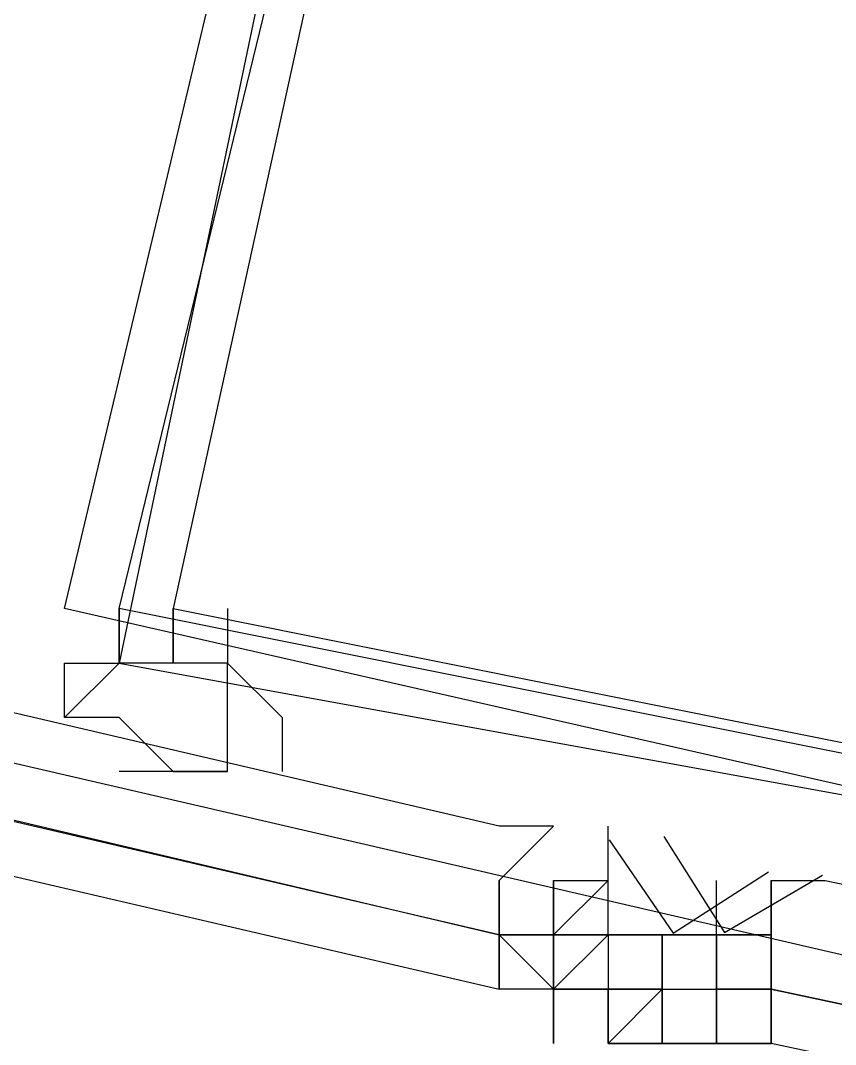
# Model space of a CAD drawing. Header units: feet. Extents: x -84 to 198, y -22 to 181.
# Drawn here: x 36.0825 to 36.2825, y 19.5509 to 19.8021 of the extents above; entities that cross this region are included whole.
import ezdxf

# ---------------------------------------------------------------- set-up
doc = ezdxf.new("R2010")
doc.units = ezdxf.units.FT
doc.layers.add('A-LINEA', color=7, linetype='CONTINUOUS')

msp = doc.modelspace()

# ---------------------------------------------------------------- linework, layer by layer
at = {"layer": 'A-LINEA'}
for p, q in [((36.1067, 19.6578), (36.1067, 19.6444)), ((36.1067, 19.6578), (36.1067, 19.6444)), ((36.1067, 19.6444), (36.1067, 19.6444)), ((36.1067, 19.6444), (36.1067, 19.6444)), ((36.12, 19.6444), (36.12, 19.6444)), ((36.12, 19.6444), (36.12, 19.6444)), ((36.12, 19.6178), (36.1067, 19.6311)), ((36.12, 19.6178), (36.1067, 19.6311)), ((36.1067, 19.6178), (36.1067, 19.6178)), ((36.1067, 19.6178), (36.1067, 19.6178)), ((36.2133, 19.6044), (36.2133, 19.6044)), ((36.2133, 19.6044), (36.2133, 19.6044)), ((36.2133, 19.6044), (36.2133, 19.6044)), ((36.2133, 19.6044), (36.2133, 19.6044)), ((36.2133, 19.6044), (36.2133, 19.6044)), ((36.2133, 19.6044), (36.2133, 19.6044)), ((36.2133, 19.6044), (36.2133, 19.6044)), ((36.2133, 19.6044), (36.2133, 19.6044)), ((36.2, 19.5911), (36.2, 19.5911)), ((36.2, 19.5911), (36.2, 19.5911)), ((36.2133, 19.5911), (36.2133, 19.5778)), ((36.2133, 19.5911), (36.2133, 19.5911)), ((36.2133, 19.5911), (36.2133, 19.5911)), ((36.2133, 19.5911), (36.2133, 19.5778)), ((36.2133, 19.5911), (36.2133, 19.5911)), ((36.2133, 19.5911), (36.2133, 19.5911)), ((36.2133, 19.5778), (36.2133, 19.5911)), ((36.2133, 19.5911), (36.2133, 19.5911)), ((36.2133, 19.5911), (36.2133, 19.5911)), ((36.2133, 19.5911), (36.2133, 19.5911)), ((36.2133, 19.5911), (36.2133, 19.5911)), ((36.2133, 19.5911), (36.2133, 19.5911)), ((36.2133, 19.5911), (36.2267, 19.5911)), ((36.2133, 19.5911), (36.2267, 19.5911)), ((36.2133, 19.5911), (36.2267, 19.5911)), ((36.2133, 19.5911), (36.2133, 19.5778)), ((36.2133, 19.5911), (36.2133, 19.5911)), ((36.2133, 19.5911), (36.2133, 19.5911)), ((36.2133, 19.5911), (36.2133, 19.5778)), ((36.2133, 19.5911), (36.2133, 19.5911)), ((36.2133, 19.5911), (36.2133, 19.5911)), ((36.2133, 19.5778), (36.2133, 19.5911)), ((36.2133, 19.5911), (36.2133, 19.5911)), ((36.2133, 19.5911), (36.2133, 19.5911)), ((36.2133, 19.5911), (36.2133, 19.5911)), ((36.2133, 19.5911), (36.2133, 19.5911)), ((36.2133, 19.5911), (36.2133, 19.5911)), ((36.2133, 19.5911), (36.2267, 19.5911)), ((36.2133, 19.5911), (36.2267, 19.5911)), ((36.2133, 19.5911), (36.2267, 19.5911)), ((36.2267, 19.5911), (36.2267, 19.5911)), ((36.2267, 19.5911), (36.2267, 19.5911)), ((36.2267, 19.5911), (36.2267, 19.5911)), ((36.2267, 19.5911), (36.2267, 19.5911)), ((36.2267, 19.5911), (36.2267, 19.5911)), ((36.2267, 19.5911), (36.2267, 19.5911)), ((36.2267, 19.5911), (36.2267, 19.5911)), ((36.2267, 19.5911), (36.2267, 19.5911)), ((36.2267, 19.5911), (36.2267, 19.5911)), ((36.2267, 19.5778), (36.2267, 19.5911)), ((36.2267, 19.5911), (36.2267, 19.5911)), ((36.2267, 19.5911), (36.2267, 19.5911)), ((36.2267, 19.5911), (36.2267, 19.5911)), ((36.2267, 19.5911), (36.2267, 19.5911)), ((36.2267, 19.5911), (36.2267, 19.5911)), ((36.2267, 19.5911), (36.2267, 19.5911)), ((36.2267, 19.5911), (36.2267, 19.5911)), ((36.2267, 19.5911), (36.2267, 19.5911)), ((36.2267, 19.5911), (36.2267, 19.5911)), ((36.2267, 19.5911), (36.2267, 19.5911)), ((36.2267, 19.5911), (36.2267, 19.5911)), ((36.2267, 19.5778), (36.2267, 19.5911)), ((36.2267, 19.5911), (36.2267, 19.5911)), ((36.2267, 19.5911), (36.2267, 19.5911)), ((36.2533, 19.5911), (36.2533, 19.5911)), ((36.2533, 19.5911), (36.2533, 19.5911)), ((36.2533, 19.5778), (36.2533, 19.5911)), ((36.2533, 19.5911), (36.2533, 19.5911)), ((36.2533, 19.5911), (36.2533, 19.5911)), ((36.2533, 19.5778), (36.2533, 19.5911)), ((36.2667, 19.5911), (36.2667, 19.5911)), ((36.2667, 19.5911), (36.2667, 19.5911)), ((36.2667, 19.5911), (36.2667, 19.5911)), ((36.2667, 19.5911), (36.2667, 19.5911)), ((36.2667, 19.5911), (36.2667, 19.5911)), ((36.2667, 19.5911), (36.2667, 19.5911)), ((36.2667, 19.5911), (36.2667, 19.5911)), ((36.2667, 19.5911), (36.2667, 19.5911)), ((36.2, 19.5778), (36.2, 19.5778)), ((36.2, 19.5778), (36.2, 19.5778)), ((36.2, 19.5778), (36.2, 19.5778)), ((36.2, 19.5778), (36.2, 19.5778)), ((36.2, 19.5778), (36.2, 19.5778)), ((36.2, 19.5778), (36.2, 19.5644)), ((36.2133, 19.5778), (36.2, 19.5778)), ((36.2, 19.5778), (36.2, 19.5778)), ((36.2, 19.5778), (36.2, 19.5778)), ((36.2, 19.5778), (36.2, 19.5778)), ((36.2, 19.5778), (36.2, 19.5778)), ((36.2, 19.5778), (36.2, 19.5778)), ((36.2, 19.5778), (36.2, 19.5644)), ((36.2133, 19.5778), (36.2, 19.5778)), ((36.2133, 19.5778), (36.2133, 19.5778)), ((36.2133, 19.5778), (36.2133, 19.5778)), ((36.2133, 19.5778), (36.2133, 19.5778)), ((36.2133, 19.5778), (36.2133, 19.5778)), ((36.2133, 19.5778), (36.2133, 19.5644)), ((36.2133, 19.5778), (36.2133, 19.5778)), ((36.2133, 19.5778), (36.2133, 19.5778)), ((36.2133, 19.5778), (36.2133, 19.5778)), ((36.2133, 19.5778), (36.2267, 19.5778)), ((36.2267, 19.5778), (36.2133, 19.5778)), ((36.2267, 19.5778), (36.2133, 19.5644)), ((36.2133, 19.5778), (36.2133, 19.5778)), ((36.2133, 19.5778), (36.2133, 19.5778)), ((36.2267, 19.5778), (36.2133, 19.5778)), ((36.2133, 19.5778), (36.2133, 19.5778)), ((36.2133, 19.5778), (36.2133, 19.5778)), ((36.2133, 19.5778), (36.2133, 19.5778)), ((36.2133, 19.5778), (36.2133, 19.5778)), ((36.2133, 19.5644), (36.2133, 19.5778)), ((36.2133, 19.5778), (36.2267, 19.5778)), ((36.2133, 19.5778), (36.2133, 19.5778)), ((36.2133, 19.5778), (36.2133, 19.5778)), ((36.2133, 19.5644), (36.2133, 19.5778)), ((36.2133, 19.5778), (36.2133, 19.5778)), ((36.2133, 19.5778), (36.2133, 19.5644)), ((36.2133, 19.5778), (36.2133, 19.5778)), ((36.2133, 19.5778), (36.2133, 19.5778)), ((36.2133, 19.5778), (36.2133, 19.5778)), ((36.2133, 19.5778), (36.2133, 19.5778)), ((36.2133, 19.5778), (36.2133, 19.5778)), ((36.2133, 19.5778), (36.2133, 19.5778)), ((36.2133, 19.5778), (36.2133, 19.5778)), ((36.2133, 19.5778), (36.2133, 19.5778)), ((36.2133, 19.5778), (36.2133, 19.5778)), ((36.2133, 19.5778), (36.2267, 19.5778)), ((36.2133, 19.5778), (36.2133, 19.5778)), ((36.2133, 19.5778), (36.2133, 19.5778)), ((36.2133, 19.5778), (36.2133, 19.5778)), ((36.2133, 19.5778), (36.2133, 19.5778)), ((36.2133, 19.5778), (36.2133, 19.5778)), ((36.2133, 19.5778), (36.2133, 19.5778)), ((36.2133, 19.5778), (36.2133, 19.5778)), ((36.2133, 19.5778), (36.2133, 19.5778)), ((36.2133, 19.5778), (36.2133, 19.5778)), ((36.2133, 19.5644), (36.2133, 19.5778)), ((36.2133, 19.5644), (36.2133, 19.5778)), ((36.2133, 19.5778), (36.2133, 19.5778)), ((36.2133, 19.5778), (36.2133, 19.5778)), ((36.2133, 19.5778), (36.2133, 19.5778)), ((36.2267, 19.5778), (36.2133, 19.5644)), ((36.2133, 19.5778), (36.2133, 19.5778)), ((36.2133, 19.5778), (36.2133, 19.5778)), ((36.2133, 19.5778), (36.2133, 19.5778)), ((36.2133, 19.5778), (36.2133, 19.5778)), ((36.2133, 19.5778), (36.2133, 19.5778)), ((36.2133, 19.5778), (36.2133, 19.5778)), ((36.2133, 19.5778), (36.2133, 19.5644)), ((36.2133, 19.5778), (36.2133, 19.5778)), ((36.2133, 19.5778), (36.2133, 19.5778)), ((36.2133, 19.5778), (36.2133, 19.5778)), ((36.2133, 19.5778), (36.2267, 19.5778)), ((36.2267, 19.5778), (36.2133, 19.5778)), ((36.2267, 19.5778), (36.2133, 19.5644)), ((36.2133, 19.5778), (36.2133, 19.5778)), ((36.2133, 19.5778), (36.2133, 19.5778)), ((36.2267, 19.5778), (36.2133, 19.5778)), ((36.2133, 19.5778), (36.2133, 19.5778)), ((36.2133, 19.5778), (36.2133, 19.5778)), ((36.2133, 19.5778), (36.2133, 19.5778)), ((36.2133, 19.5778), (36.2133, 19.5778)), ((36.2133, 19.5644), (36.2133, 19.5778)), ((36.2133, 19.5778), (36.2267, 19.5778)), ((36.2133, 19.5778), (36.2133, 19.5778)), ((36.2133, 19.5778), (36.2133, 19.5778)), ((36.2133, 19.5644), (36.2133, 19.5778)), ((36.2133, 19.5778), (36.2133, 19.5778)), ((36.2133, 19.5778), (36.2133, 19.5644)), ((36.2133, 19.5778), (36.2133, 19.5778)), ((36.2133, 19.5778), (36.2133, 19.5778)), ((36.2133, 19.5778), (36.2133, 19.5778)), ((36.2133, 19.5778), (36.2133, 19.5778)), ((36.2133, 19.5778), (36.2133, 19.5778)), ((36.2133, 19.5778), (36.2133, 19.5778)), ((36.2133, 19.5778), (36.2133, 19.5778)), ((36.2133, 19.5778), (36.2133, 19.5778)), ((36.2133, 19.5778), (36.2133, 19.5778)), ((36.2133, 19.5778), (36.2267, 19.5778)), ((36.2133, 19.5778), (36.2133, 19.5778)), ((36.2133, 19.5778), (36.2133, 19.5778)), ((36.2133, 19.5778), (36.2133, 19.5778)), ((36.2133, 19.5778), (36.2133, 19.5778)), ((36.2133, 19.5778), (36.2133, 19.5778)), ((36.2133, 19.5778), (36.2133, 19.5778)), ((36.2133, 19.5778), (36.2133, 19.5778)), ((36.2133, 19.5778), (36.2133, 19.5778)), ((36.2133, 19.5778), (36.2133, 19.5778)), ((36.2133, 19.5644), (36.2133, 19.5778)), ((36.2133, 19.5644), (36.2133, 19.5778)), ((36.2133, 19.5778), (36.2133, 19.5778)), ((36.2133, 19.5778), (36.2133, 19.5778)), ((36.2133, 19.5778), (36.2133, 19.5778)), ((36.2267, 19.5778), (36.2133, 19.5644)), ((36.2133, 19.5778), (36.2133, 19.5778)), ((36.2133, 19.5778), (36.2133, 19.5778)), ((36.2267, 19.5778), (36.2267, 19.5778)), ((36.2267, 19.5778), (36.2267, 19.5778)), ((36.2267, 19.5778), (36.2267, 19.5778)), ((36.24, 19.5778), (36.2267, 19.5778)), ((36.2267, 19.5778), (36.2267, 19.5778)), ((36.2267, 19.5778), (36.2267, 19.5778)), ((36.2267, 19.5778), (36.2267, 19.5778)), ((36.2267, 19.5778), (36.2267, 19.5778)), ((36.2267, 19.5778), (36.2267, 19.5778)), ((36.2267, 19.5778), (36.2267, 19.5778)), ((36.2267, 19.5778), (36.2267, 19.5778)), ((36.2267, 19.5778), (36.2267, 19.5778)), ((36.2267, 19.5778), (36.2267, 19.5778)), ((36.2267, 19.5778), (36.2267, 19.5778)), ((36.2267, 19.5778), (36.24, 19.5778)), ((36.2267, 19.5778), (36.2267, 19.5778)), ((36.2267, 19.5778), (36.2267, 19.5778)), ((36.2267, 19.5778), (36.2267, 19.5778)), ((36.2267, 19.5778), (36.2267, 19.5778)), ((36.2267, 19.5778), (36.2267, 19.5778)), ((36.2267, 19.5778), (36.2267, 19.5778)), ((36.2267, 19.5778), (36.2267, 19.5778)), ((36.2267, 19.5778), (36.2267, 19.5778)), ((36.2267, 19.5778), (36.24, 19.5778)), ((36.2267, 19.5778), (36.24, 19.5778)), ((36.2267, 19.5778), (36.2267, 19.5778)), ((36.2267, 19.5778), (36.24, 19.5778)), ((36.2267, 19.5778), (36.2267, 19.5778)), ((36.2267, 19.5778), (36.2267, 19.5778)), ((36.2267, 19.5778), (36.2267, 19.5778)), ((36.2267, 19.5778), (36.2267, 19.5778)), ((36.2267, 19.5778), (36.2267, 19.5778)), ((36.2267, 19.5778), (36.2267, 19.5778)), ((36.2267, 19.5778), (36.2267, 19.5778)), ((36.2267, 19.5778), (36.2267, 19.5778)), ((36.2267, 19.5778), (36.2267, 19.5778)), ((36.2267, 19.5778), (36.2267, 19.5778)), ((36.2267, 19.5778), (36.2267, 19.5778)), ((36.2267, 19.5778), (36.2267, 19.5778)), ((36.24, 19.5778), (36.2267, 19.5778)), ((36.2267, 19.5778), (36.2267, 19.5778)), ((36.2267, 19.5778), (36.2267, 19.5778)), ((36.2267, 19.5778), (36.2267, 19.5778)), ((36.2267, 19.5778), (36.2267, 19.5778)), ((36.2267, 19.5778), (36.2267, 19.5778)), ((36.2267, 19.5778), (36.2267, 19.5778)), ((36.2267, 19.5778), (36.2267, 19.5778)), ((36.2267, 19.5778), (36.2267, 19.5778)), ((36.2267, 19.5778), (36.2267, 19.5778)), ((36.2267, 19.5778), (36.2267, 19.5778)), ((36.2267, 19.5778), (36.24, 19.5778)), ((36.2267, 19.5778), (36.2267, 19.5778)), ((36.2267, 19.5778), (36.2267, 19.5778)), ((36.2267, 19.5778), (36.2267, 19.5778)), ((36.2267, 19.5778), (36.2267, 19.5778)), ((36.2267, 19.5778), (36.2267, 19.5778)), ((36.2267, 19.5778), (36.2267, 19.5778)), ((36.2267, 19.5778), (36.2267, 19.5778)), ((36.2267, 19.5778), (36.2267, 19.5778)), ((36.2267, 19.5778), (36.24, 19.5778)), ((36.2267, 19.5778), (36.24, 19.5778)), ((36.2267, 19.5778), (36.2267, 19.5778)), ((36.2267, 19.5778), (36.24, 19.5778)), ((36.2267, 19.5778), (36.2267, 19.5778)), ((36.2267, 19.5778), (36.2267, 19.5778)), ((36.2267, 19.5778), (36.2267, 19.5778)), ((36.2267, 19.5778), (36.2267, 19.5778)), ((36.2267, 19.5778), (36.2267, 19.5778)), ((36.2267, 19.5778), (36.2267, 19.5778)), ((36.2267, 19.5778), (36.2267, 19.5778)), ((36.2267, 19.5778), (36.2267, 19.5778)), ((36.2267, 19.5778), (36.2267, 19.5778)), ((36.24, 19.5778), (36.24, 19.5778)), ((36.24, 19.5778), (36.24, 19.5778)), ((36.24, 19.5778), (36.24, 19.5644)), ((36.24, 19.5778), (36.24, 19.5778)), ((36.24, 19.5778), (36.24, 19.5778)), ((36.24, 19.5778), (36.24, 19.5778)), ((36.2533, 19.5778), (36.24, 19.5778)), ((36.24, 19.5778), (36.24, 19.5778)), ((36.24, 19.5778), (36.24, 19.5778)), ((36.24, 19.5778), (36.24, 19.5778)), ((36.24, 19.5778), (36.24, 19.5778)), ((36.24, 19.5778), (36.24, 19.5644)), ((36.24, 19.5778), (36.24, 19.5778)), ((36.24, 19.5778), (36.24, 19.5778)), ((36.24, 19.5778), (36.2533, 19.5778)), ((36.24, 19.5778), (36.24, 19.5778)), ((36.24, 19.5778), (36.24, 19.5778)), ((36.24, 19.5778), (36.24, 19.5778)), ((36.24, 19.5778), (36.24, 19.5778)), ((36.24, 19.5778), (36.24, 19.5778)), ((36.24, 19.5778), (36.24, 19.5778)), ((36.24, 19.5778), (36.24, 19.5778)), ((36.24, 19.5778), (36.24, 19.5644)), ((36.24, 19.5778), (36.24, 19.5778)), ((36.24, 19.5778), (36.24, 19.5778)), ((36.24, 19.5778), (36.24, 19.5778)), ((36.24, 19.5778), (36.24, 19.5778)), ((36.24, 19.5778), (36.24, 19.5778)), ((36.24, 19.5778), (36.24, 19.5778)), ((36.24, 19.5778), (36.24, 19.5778)), ((36.24, 19.5778), (36.24, 19.5778)), ((36.24, 19.5778), (36.24, 19.5644)), ((36.24, 19.5778), (36.24, 19.5778)), ((36.24, 19.5778), (36.24, 19.5778)), ((36.24, 19.5778), (36.24, 19.5778)), ((36.24, 19.5778), (36.24, 19.5644)), ((36.24, 19.5778), (36.24, 19.5778)), ((36.24, 19.5778), (36.24, 19.5778)), ((36.24, 19.5778), (36.24, 19.5778)), ((36.2533, 19.5778), (36.24, 19.5778)), ((36.24, 19.5778), (36.24, 19.5778)), ((36.24, 19.5778), (36.24, 19.5778)), ((36.24, 19.5778), (36.24, 19.5778)), ((36.24, 19.5778), (36.24, 19.5778)), ((36.24, 19.5778), (36.24, 19.5644)), ((36.24, 19.5778), (36.24, 19.5778)), ((36.24, 19.5778), (36.24, 19.5778)), ((36.24, 19.5778), (36.2533, 19.5778)), ((36.24, 19.5778), (36.24, 19.5778)), ((36.24, 19.5778), (36.24, 19.5778)), ((36.24, 19.5778), (36.24, 19.5778)), ((36.24, 19.5778), (36.24, 19.5778)), ((36.24, 19.5778), (36.24, 19.5778)), ((36.24, 19.5778), (36.24, 19.5778)), ((36.24, 19.5778), (36.24, 19.5778)), ((36.24, 19.5778), (36.24, 19.5644)), ((36.24, 19.5778), (36.24, 19.5778)), ((36.24, 19.5778), (36.24, 19.5778)), ((36.24, 19.5778), (36.24, 19.5778)), ((36.24, 19.5778), (36.24, 19.5778)), ((36.24, 19.5778), (36.24, 19.5778)), ((36.24, 19.5778), (36.24, 19.5778)), ((36.24, 19.5778), (36.24, 19.5778)), ((36.24, 19.5778), (36.24, 19.5778)), ((36.24, 19.5778), (36.24, 19.5644)), ((36.24, 19.5778), (36.24, 19.5778)), ((36.2533, 19.5778), (36.2533, 19.5778)), ((36.2533, 19.5778), (36.2533, 19.5778)), ((36.2533, 19.5778), (36.2533, 19.5778)), ((36.2533, 19.5778), (36.2533, 19.5778)), ((36.2533, 19.5778), (36.2533, 19.5778)), ((36.2533, 19.5778), (36.2533, 19.5778)), ((36.2533, 19.5778), (36.2533, 19.5778)), ((36.2533, 19.5778), (36.2533, 19.5778)), ((36.2533, 19.5778), (36.2533, 19.5778)), ((36.2533, 19.5778), (36.2533, 19.5778)), ((36.2533, 19.5778), (36.2533, 19.5778)), ((36.2533, 19.5778), (36.2533, 19.5778)), ((36.2533, 19.5778), (36.2533, 19.5778)), ((36.2533, 19.5778), (36.2533, 19.5778)), ((36.2533, 19.5778), (36.2533, 19.5778)), ((36.2533, 19.5778), (36.2533, 19.5778)), ((36.2533, 19.5778), (36.2533, 19.5778)), ((36.2533, 19.5778), (36.2533, 19.5778)), ((36.2533, 19.5778), (36.2533, 19.5778)), ((36.2533, 19.5778), (36.2533, 19.5778)), ((36.2533, 19.5778), (36.2533, 19.5778)), ((36.2533, 19.5778), (36.2533, 19.5778)), ((36.2533, 19.5778), (36.2667, 19.5778)), ((36.2533, 19.5778), (36.2533, 19.5778)), ((36.2667, 19.5778), (36.2533, 19.5778)), ((36.2533, 19.5778), (36.2533, 19.5644)), ((36.2533, 19.5778), (36.2533, 19.5778)), ((36.2533, 19.5644), (36.2533, 19.5778)), ((36.2533, 19.5778), (36.2667, 19.5778)), ((36.2533, 19.5778), (36.2533, 19.5778)), ((36.2533, 19.5778), (36.2533, 19.5644)), ((36.2533, 19.5778), (36.2533, 19.5778)), ((36.2533, 19.5778), (36.2533, 19.5778)), ((36.2533, 19.5778), (36.2533, 19.5778)), ((36.2533, 19.5778), (36.2533, 19.5778)), ((36.2533, 19.5778), (36.2533, 19.5778)), ((36.2533, 19.5778), (36.2533, 19.5778)), ((36.2533, 19.5778), (36.2533, 19.5778)), ((36.2533, 19.5778), (36.2533, 19.5778)), ((36.2533, 19.5778), (36.2533, 19.5778)), ((36.2533, 19.5778), (36.2533, 19.5778)), ((36.2533, 19.5778), (36.2533, 19.5778)), ((36.2533, 19.5778), (36.2533, 19.5778)), ((36.2533, 19.5778), (36.2533, 19.5778)), ((36.2533, 19.5778), (36.2533, 19.5778)), ((36.2533, 19.5778), (36.2533, 19.5778)), ((36.2533, 19.5778), (36.2533, 19.5778)), ((36.2533, 19.5778), (36.2533, 19.5778)), ((36.2533, 19.5778), (36.2533, 19.5778)), ((36.2533, 19.5778), (36.2533, 19.5778)), ((36.2533, 19.5778), (36.2533, 19.5778)), ((36.2533, 19.5778), (36.2533, 19.5778)), ((36.2533, 19.5778), (36.2533, 19.5778)), ((36.2533, 19.5778), (36.2533, 19.5778)), ((36.2533, 19.5778), (36.2533, 19.5778)), ((36.2533, 19.5778), (36.2533, 19.5778)), ((36.2533, 19.5778), (36.2667, 19.5778)), ((36.2533, 19.5778), (36.2533, 19.5778)), ((36.2667, 19.5778), (36.2533, 19.5778)), ((36.2533, 19.5778), (36.2533, 19.5644)), ((36.2533, 19.5778), (36.2533, 19.5778)), ((36.2533, 19.5644), (36.2533, 19.5778)), ((36.2533, 19.5778), (36.2667, 19.5778)), ((36.2533, 19.5778), (36.2533, 19.5778)), ((36.2533, 19.5778), (36.2533, 19.5644)), ((36.2533, 19.5778), (36.2533, 19.5778)), ((36.2533, 19.5778), (36.2533, 19.5778)), ((36.2533, 19.5778), (36.2533, 19.5778)), ((36.2667, 19.5778), (36.2667, 19.5778)), ((36.2667, 19.5778), (36.2667, 19.5778)), ((36.2667, 19.5778), (36.2667, 19.5778)), ((36.2667, 19.5778), (36.2667, 19.5778)), ((36.2667, 19.5778), (36.2667, 19.5778)), ((36.2667, 19.5778), (36.2667, 19.5778)), ((36.2667, 19.5778), (36.2667, 19.5778)), ((36.2667, 19.5778), (36.2667, 19.5778)), ((36.2667, 19.5778), (36.2667, 19.5778)), ((36.2667, 19.5778), (36.2667, 19.5778)), ((36.2667, 19.5778), (36.2667, 19.5778)), ((36.2667, 19.5778), (36.2667, 19.5778)), ((36.2667, 19.5778), (36.2667, 19.5778)), ((36.2667, 19.5778), (36.2667, 19.5778)), ((36.2667, 19.5778), (36.2667, 19.5778)), ((36.2667, 19.5778), (36.2667, 19.5778)), ((36.2667, 19.5778), (36.2667, 19.5778)), ((36.2667, 19.5778), (36.2667, 19.5778)), ((36.2667, 19.5778), (36.2667, 19.5778)), ((36.2667, 19.5778), (36.2667, 19.5778)), ((36.2133, 19.5644), (36.2, 19.5644)), ((36.2, 19.5644), (36.2, 19.5644)), ((36.2, 19.5644), (36.2, 19.5644)), ((36.2, 19.5644), (36.2, 19.5644)), ((36.2, 19.5644), (36.2, 19.5644)), ((36.2, 19.5644), (36.2, 19.5644)), ((36.2, 19.5644), (36.2, 19.5644)), ((36.2, 19.5644), (36.2, 19.5644)), ((36.2, 19.5644), (36.2, 19.5644)), ((36.2, 19.5644), (36.2, 19.5644)), ((36.2, 19.5644), (36.2, 19.5644)), ((36.2, 19.5644), (36.2, 19.5644)), ((36.2, 19.5644), (36.2, 19.5644)), ((36.2, 19.5644), (36.2, 19.5644)), ((36.2, 19.5644), (36.2, 19.5644)), ((36.2, 19.5644), (36.2, 19.5644)), ((36.2, 19.5644), (36.2, 19.5644)), ((36.2, 19.5644), (36.2, 19.5644)), ((36.2, 19.5644), (36.2, 19.5644)), ((36.2133, 19.5644), (36.2, 19.5644)), ((36.2, 19.5644), (36.2, 19.5644)), ((36.2, 19.5644), (36.2, 19.5644)), ((36.2, 19.5644), (36.2, 19.5644)), ((36.2, 19.5644), (36.2, 19.5644)), ((36.2, 19.5644), (36.2, 19.5644)), ((36.2, 19.5644), (36.2, 19.5644)), ((36.2, 19.5644), (36.2, 19.5644)), ((36.2, 19.5644), (36.2, 19.5644)), ((36.2, 19.5644), (36.2, 19.5644)), ((36.2, 19.5644), (36.2, 19.5644)), ((36.2, 19.5644), (36.2, 19.5644)), ((36.2, 19.5644), (36.2, 19.5644)), ((36.2, 19.5644), (36.2, 19.5644)), ((36.2, 19.5644), (36.2, 19.5644)), ((36.2, 19.5644), (36.2, 19.5644)), ((36.2, 19.5644), (36.2, 19.5644)), ((36.2, 19.5644), (36.2, 19.5644)), ((36.2, 19.5644), (36.2, 19.5644)), ((36.2133, 19.5644), (36.2133, 19.5644)), ((36.2133, 19.5644), (36.2133, 19.5644)), ((36.2133, 19.5644), (36.2133, 19.5644)), ((36.2133, 19.5644), (36.2133, 19.5644)), ((36.2133, 19.5644), (36.2133, 19.5644)), ((36.2133, 19.5644), (36.2133, 19.5644)), ((36.2133, 19.5644), (36.2133, 19.5644)), ((36.2267, 19.5644), (36.2133, 19.5644)), ((36.2133, 19.5644), (36.2133, 19.5644)), ((36.2133, 19.5644), (36.2133, 19.5644)), ((36.2133, 19.5644), (36.2133, 19.5644)), ((36.2267, 19.5644), (36.2133, 19.5644)), ((36.2133, 19.5644), (36.2133, 19.5644)), ((36.2133, 19.5644), (36.2133, 19.5644)), ((36.2133, 19.5644), (36.2133, 19.5511)), ((36.2133, 19.5644), (36.2133, 19.5644)), ((36.2133, 19.5644), (36.2133, 19.5644)), ((36.2133, 19.5644), (36.2133, 19.5644)), ((36.2133, 19.5644), (36.2133, 19.5644)), ((36.2133, 19.5644), (36.2133, 19.5644)), ((36.2267, 19.5644), (36.2133, 19.5644)), ((36.2267, 19.5644), (36.2133, 19.5644)), ((36.2133, 19.5644), (36.2133, 19.5644)), ((36.2133, 19.5644), (36.2267, 19.5644)), ((36.2133, 19.5644), (36.2133, 19.5644)), ((36.2267, 19.5644), (36.2133, 19.5644)), ((36.2267, 19.5644), (36.2133, 19.5644)), ((36.2267, 19.5644), (36.2133, 19.5644)), ((36.2133, 19.5511), (36.2133, 19.5644)), ((36.2133, 19.5644), (36.2133, 19.5644)), ((36.2133, 19.5644), (36.2133, 19.5644)), ((36.2133, 19.5644), (36.2133, 19.5644)), ((36.2133, 19.5644), (36.2133, 19.5644)), ((36.2133, 19.5644), (36.2133, 19.5644)), ((36.2133, 19.5644), (36.2133, 19.5644)), ((36.2133, 19.5644), (36.2133, 19.5644)), ((36.2267, 19.5644), (36.2133, 19.5644)), ((36.2133, 19.5644), (36.2133, 19.5644)), ((36.2133, 19.5644), (36.2133, 19.5644)), ((36.2133, 19.5644), (36.2133, 19.5644)), ((36.2267, 19.5644), (36.2133, 19.5644)), ((36.2133, 19.5644), (36.2133, 19.5644)), ((36.2133, 19.5644), (36.2133, 19.5644)), ((36.2133, 19.5644), (36.2133, 19.5511)), ((36.2133, 19.5644), (36.2133, 19.5644)), ((36.2133, 19.5644), (36.2133, 19.5644)), ((36.2133, 19.5644), (36.2133, 19.5644)), ((36.2133, 19.5644), (36.2133, 19.5644)), ((36.2133, 19.5644), (36.2133, 19.5644)), ((36.2267, 19.5644), (36.2133, 19.5644)), ((36.2267, 19.5644), (36.2133, 19.5644)), ((36.2133, 19.5644), (36.2133, 19.5644)), ((36.2133, 19.5644), (36.2267, 19.5644)), ((36.2133, 19.5644), (36.2133, 19.5644)), ((36.2267, 19.5644), (36.2133, 19.5644)), ((36.2267, 19.5644), (36.2133, 19.5644)), ((36.2267, 19.5644), (36.2133, 19.5644)), ((36.2133, 19.5511), (36.2133, 19.5644)), ((36.2267, 19.5644), (36.2267, 19.5644)), ((36.24, 19.5644), (36.2267, 19.5644)), ((36.2267, 19.5644), (36.2267, 19.5644)), ((36.2267, 19.5644), (36.2267, 19.5644)), ((36.2267, 19.5644), (36.2267, 19.5644)), ((36.2267, 19.5644), (36.2267, 19.5644)), ((36.2267, 19.5644), (36.2267, 19.5644)), ((36.2267, 19.5644), (36.2267, 19.5511)), ((36.2267, 19.5644), (36.2267, 19.5644)), ((36.2267, 19.5644), (36.2267, 19.5644)), ((36.2267, 19.5644), (36.2267, 19.5644)), ((36.2267, 19.5644), (36.2267, 19.5644)), ((36.2267, 19.5644), (36.2267, 19.5644)), ((36.2267, 19.5644), (36.2267, 19.5644)), ((36.2267, 19.5644), (36.2267, 19.5644)), ((36.2267, 19.5644), (36.2267, 19.5644)), ((36.2267, 19.5644), (36.2267, 19.5644)), ((36.2267, 19.5644), (36.2267, 19.5644)), ((36.2267, 19.5644), (36.2267, 19.5644)), ((36.2267, 19.5511), (36.2267, 19.5644)), ((36.2267, 19.5511), (36.2267, 19.5644)), ((36.2267, 19.5511), (36.2267, 19.5644)), ((36.2267, 19.5511), (36.2267, 19.5644)), ((36.2267, 19.5644), (36.24, 19.5644)), ((36.2267, 19.5644), (36.2267, 19.5644)), ((36.2267, 19.5644), (36.2267, 19.5644)), ((36.2267, 19.5644), (36.2267, 19.5644)), ((36.2267, 19.5644), (36.2267, 19.5644)), ((36.2267, 19.5644), (36.2267, 19.5644)), ((36.2267, 19.5644), (36.2267, 19.5644)), ((36.2267, 19.5644), (36.2267, 19.5644)), ((36.2267, 19.5644), (36.2267, 19.5644)), ((36.2267, 19.5644), (36.2267, 19.5644)), ((36.2267, 19.5644), (36.2267, 19.5644)), ((36.2267, 19.5644), (36.2267, 19.5644)), ((36.2267, 19.5644), (36.2267, 19.5644)), ((36.2267, 19.5644), (36.2267, 19.5644)), ((36.2267, 19.5644), (36.2267, 19.5644)), ((36.2267, 19.5644), (36.24, 19.5644)), ((36.2267, 19.5644), (36.2267, 19.5644)), ((36.2267, 19.5644), (36.2267, 19.5644)), ((36.2267, 19.5644), (36.2267, 19.5644)), ((36.2267, 19.5644), (36.2267, 19.5644)), ((36.2267, 19.5644), (36.2267, 19.5644)), ((36.2267, 19.5644), (36.2267, 19.5644)), ((36.2267, 19.5644), (36.2267, 19.5644)), ((36.2267, 19.5644), (36.2267, 19.5644)), ((36.2267, 19.5644), (36.2267, 19.5644)), ((36.2267, 19.5644), (36.2267, 19.5644)), ((36.2267, 19.5644), (36.2267, 19.5644)), ((36.2267, 19.5644), (36.2267, 19.5644)), ((36.2267, 19.5644), (36.2267, 19.5644)), ((36.2267, 19.5644), (36.2267, 19.5644)), ((36.2267, 19.5644), (36.2267, 19.5644)), ((36.2267, 19.5644), (36.2267, 19.5644)), ((36.2267, 19.5644), (36.2267, 19.5644)), ((36.2267, 19.5511), (36.2267, 19.5644)), ((36.2267, 19.5644), (36.2267, 19.5644)), ((36.2267, 19.5644), (36.2267, 19.5644)), ((36.2267, 19.5644), (36.2267, 19.5644)), ((36.2267, 19.5644), (36.2267, 19.5644)), ((36.2267, 19.5644), (36.2267, 19.5644)), ((36.2267, 19.5511), (36.2267, 19.5644)), ((36.2267, 19.5511), (36.2267, 19.5644)), ((36.2267, 19.5644), (36.2267, 19.5644)), ((36.2267, 19.5644), (36.2267, 19.5644)), ((36.2267, 19.5644), (36.2267, 19.5644)), ((36.2267, 19.5644), (36.2267, 19.5644)), ((36.2267, 19.5644), (36.2267, 19.5644)), ((36.2267, 19.5644), (36.2267, 19.5644)), ((36.2267, 19.5644), (36.2267, 19.5644)), ((36.24, 19.5644), (36.2267, 19.5644)), ((36.2267, 19.5644), (36.2267, 19.5644)), ((36.2267, 19.5644), (36.2267, 19.5644)), ((36.2267, 19.5644), (36.2267, 19.5644)), ((36.2267, 19.5644), (36.2267, 19.5644)), ((36.2267, 19.5644), (36.2267, 19.5644)), ((36.2267, 19.5644), (36.2267, 19.5511)), ((36.2267, 19.5644), (36.2267, 19.5644)), ((36.2267, 19.5644), (36.2267, 19.5644)), ((36.2267, 19.5644), (36.2267, 19.5644)), ((36.2267, 19.5644), (36.2267, 19.5644)), ((36.2267, 19.5644), (36.2267, 19.5644)), ((36.2267, 19.5644), (36.2267, 19.5644)), ((36.2267, 19.5644), (36.2267, 19.5644)), ((36.2267, 19.5644), (36.2267, 19.5644)), ((36.2267, 19.5644), (36.2267, 19.5644)), ((36.2267, 19.5644), (36.2267, 19.5644)), ((36.2267, 19.5644), (36.2267, 19.5644)), ((36.2267, 19.5511), (36.2267, 19.5644)), ((36.2267, 19.5511), (36.2267, 19.5644)), ((36.2267, 19.5511), (36.2267, 19.5644)), ((36.2267, 19.5511), (36.2267, 19.5644)), ((36.2267, 19.5644), (36.24, 19.5644)), ((36.2267, 19.5644), (36.2267, 19.5644)), ((36.2267, 19.5644), (36.2267, 19.5644)), ((36.2267, 19.5644), (36.2267, 19.5644)), ((36.2267, 19.5644), (36.2267, 19.5644)), ((36.2267, 19.5644), (36.2267, 19.5644)), ((36.2267, 19.5644), (36.2267, 19.5644)), ((36.2267, 19.5644), (36.2267, 19.5644)), ((36.2267, 19.5644), (36.2267, 19.5644)), ((36.2267, 19.5644), (36.2267, 19.5644)), ((36.2267, 19.5644), (36.2267, 19.5644)), ((36.2267, 19.5644), (36.2267, 19.5644)), ((36.2267, 19.5644), (36.2267, 19.5644)), ((36.2267, 19.5644), (36.2267, 19.5644)), ((36.2267, 19.5644), (36.2267, 19.5644)), ((36.2267, 19.5644), (36.24, 19.5644)), ((36.2267, 19.5644), (36.2267, 19.5644)), ((36.2267, 19.5644), (36.2267, 19.5644)), ((36.2267, 19.5644), (36.2267, 19.5644)), ((36.2267, 19.5644), (36.2267, 19.5644)), ((36.2267, 19.5644), (36.2267, 19.5644)), ((36.2267, 19.5644), (36.2267, 19.5644)), ((36.2267, 19.5644), (36.2267, 19.5644)), ((36.2267, 19.5644), (36.2267, 19.5644)), ((36.2267, 19.5644), (36.2267, 19.5644)), ((36.2267, 19.5644), (36.2267, 19.5644)), ((36.2267, 19.5644), (36.2267, 19.5644)), ((36.2267, 19.5644), (36.2267, 19.5644)), ((36.2267, 19.5644), (36.2267, 19.5644)), ((36.2267, 19.5644), (36.2267, 19.5644)), ((36.2267, 19.5644), (36.2267, 19.5644)), ((36.2267, 19.5644), (36.2267, 19.5644)), ((36.2267, 19.5644), (36.2267, 19.5644)), ((36.2267, 19.5511), (36.2267, 19.5644)), ((36.2267, 19.5644), (36.2267, 19.5644)), ((36.2267, 19.5644), (36.2267, 19.5644)), ((36.2267, 19.5644), (36.2267, 19.5644)), ((36.2267, 19.5644), (36.2267, 19.5644)), ((36.2267, 19.5644), (36.2267, 19.5644)), ((36.2267, 19.5511), (36.2267, 19.5644)), ((36.2267, 19.5511), (36.2267, 19.5644)), ((36.2267, 19.5644), (36.2267, 19.5644)), ((36.2267, 19.5644), (36.2267, 19.5644)), ((36.2267, 19.5644), (36.2267, 19.5644)), ((36.2267, 19.5644), (36.2267, 19.5644)), ((36.2267, 19.5644), (36.2267, 19.5644)), ((36.2267, 19.5644), (36.2267, 19.5644)), ((36.24, 19.5644), (36.24, 19.5644)), ((36.24, 19.5644), (36.24, 19.5644)), ((36.24, 19.5644), (36.24, 19.5644)), ((36.24, 19.5644), (36.24, 19.5644)), ((36.24, 19.5644), (36.24, 19.5644)), ((36.24, 19.5644), (36.24, 19.5644)), ((36.24, 19.5644), (36.24, 19.5644)), ((36.24, 19.5644), (36.24, 19.5644)), ((36.24, 19.5644), (36.24, 19.5644)), ((36.24, 19.5644), (36.24, 19.5644)), ((36.24, 19.5644), (36.24, 19.5644)), ((36.24, 19.5644), (36.24, 19.5644)), ((36.24, 19.5644), (36.24, 19.5511)), ((36.24, 19.5644), (36.24, 19.5644)), ((36.24, 19.5644), (36.24, 19.5644)), ((36.24, 19.5644), (36.24, 19.5644)), ((36.24, 19.5644), (36.24, 19.5644)), ((36.24, 19.5644), (36.24, 19.5644)), ((36.24, 19.5644), (36.24, 19.5644)), ((36.24, 19.5644), (36.24, 19.5644)), ((36.24, 19.5511), (36.24, 19.5644)), ((36.24, 19.5644), (36.24, 19.5644)), ((36.24, 19.5644), (36.24, 19.5644)), ((36.24, 19.5644), (36.2533, 19.5644)), ((36.24, 19.5644), (36.24, 19.5511)), ((36.24, 19.5644), (36.2533, 19.5644)), ((36.24, 19.5644), (36.24, 19.5644)), ((36.24, 19.5644), (36.24, 19.5644)), ((36.24, 19.5644), (36.24, 19.5644)), ((36.24, 19.5644), (36.24, 19.5644)), ((36.24, 19.5644), (36.24, 19.5644)), ((36.24, 19.5644), (36.24, 19.5644)), ((36.24, 19.5644), (36.24, 19.5644)), ((36.24, 19.5644), (36.24, 19.5644)), ((36.24, 19.5644), (36.24, 19.5644)), ((36.24, 19.5644), (36.24, 19.5644)), ((36.24, 19.5644), (36.24, 19.5644)), ((36.24, 19.5644), (36.24, 19.5644)), ((36.24, 19.5644), (36.24, 19.5644)), ((36.24, 19.5644), (36.2533, 19.5644)), ((36.24, 19.5644), (36.24, 19.5644)), ((36.24, 19.5644), (36.24, 19.5644)), ((36.24, 19.5644), (36.2533, 19.5644)), ((36.24, 19.5644), (36.2533, 19.5644)), ((36.24, 19.5644), (36.24, 19.5644)), ((36.24, 19.5644), (36.2533, 19.5644)), ((36.24, 19.5644), (36.24, 19.5644)), ((36.24, 19.5644), (36.24, 19.5644)), ((36.24, 19.5644), (36.24, 19.5644)), ((36.24, 19.5644), (36.24, 19.5644)), ((36.24, 19.5644), (36.24, 19.5644)), ((36.24, 19.5644), (36.24, 19.5644)), ((36.24, 19.5644), (36.24, 19.5644)), ((36.24, 19.5644), (36.24, 19.5644)), ((36.24, 19.5644), (36.24, 19.5644)), ((36.24, 19.5644), (36.24, 19.5644)), ((36.24, 19.5644), (36.24, 19.5644)), ((36.24, 19.5644), (36.24, 19.5644)), ((36.24, 19.5644), (36.24, 19.5644)), ((36.24, 19.5644), (36.24, 19.5644)), ((36.24, 19.5644), (36.24, 19.5644)), ((36.24, 19.5644), (36.24, 19.5644)), ((36.24, 19.5644), (36.24, 19.5644)), ((36.24, 19.5644), (36.24, 19.5644)), ((36.24, 19.5644), (36.24, 19.5644)), ((36.24, 19.5644), (36.24, 19.5511)), ((36.24, 19.5644), (36.24, 19.5644)), ((36.24, 19.5644), (36.24, 19.5644)), ((36.24, 19.5644), (36.24, 19.5644)), ((36.24, 19.5644), (36.24, 19.5644)), ((36.24, 19.5644), (36.24, 19.5644)), ((36.24, 19.5644), (36.24, 19.5644)), ((36.24, 19.5644), (36.24, 19.5644)), ((36.24, 19.5511), (36.24, 19.5644)), ((36.24, 19.5644), (36.24, 19.5644)), ((36.24, 19.5644), (36.24, 19.5644)), ((36.24, 19.5644), (36.2533, 19.5644)), ((36.24, 19.5644), (36.24, 19.5511)), ((36.24, 19.5644), (36.2533, 19.5644)), ((36.24, 19.5644), (36.24, 19.5644)), ((36.24, 19.5644), (36.24, 19.5644)), ((36.24, 19.5644), (36.24, 19.5644)), ((36.24, 19.5644), (36.24, 19.5644)), ((36.24, 19.5644), (36.24, 19.5644)), ((36.24, 19.5644), (36.24, 19.5644)), ((36.24, 19.5644), (36.24, 19.5644)), ((36.24, 19.5644), (36.24, 19.5644)), ((36.24, 19.5644), (36.24, 19.5644)), ((36.24, 19.5644), (36.24, 19.5644)), ((36.24, 19.5644), (36.24, 19.5644)), ((36.24, 19.5644), (36.24, 19.5644)), ((36.24, 19.5644), (36.24, 19.5644)), ((36.24, 19.5644), (36.2533, 19.5644)), ((36.24, 19.5644), (36.24, 19.5644)), ((36.24, 19.5644), (36.24, 19.5644)), ((36.24, 19.5644), (36.2533, 19.5644)), ((36.24, 19.5644), (36.2533, 19.5644)), ((36.24, 19.5644), (36.24, 19.5644)), ((36.24, 19.5644), (36.2533, 19.5644)), ((36.24, 19.5644), (36.24, 19.5644)), ((36.24, 19.5644), (36.24, 19.5644)), ((36.24, 19.5644), (36.24, 19.5644)), ((36.24, 19.5644), (36.24, 19.5644)), ((36.24, 19.5644), (36.24, 19.5644)), ((36.24, 19.5644), (36.24, 19.5644)), ((36.24, 19.5644), (36.24, 19.5644)), ((36.2533, 19.5644), (36.2533, 19.5644)), ((36.2533, 19.5644), (36.2533, 19.5644)), ((36.2533, 19.5644), (36.2533, 19.5644)), ((36.2533, 19.5644), (36.2533, 19.5644)), ((36.2533, 19.5644), (36.2533, 19.5644)), ((36.2533, 19.5644), (36.2533, 19.5644)), ((36.2533, 19.5644), (36.2533, 19.5644)), ((36.2533, 19.5644), (36.2533, 19.5644)), ((36.2533, 19.5644), (36.2533, 19.5644)), ((36.2533, 19.5644), (36.2533, 19.5644)), ((36.2533, 19.5644), (36.2533, 19.5644)), ((36.2533, 19.5644), (36.2533, 19.5644)), ((36.2533, 19.5644), (36.2533, 19.5644)), ((36.2533, 19.5644), (36.2533, 19.5644)), ((36.2533, 19.5644), (36.2533, 19.5644)), ((36.2533, 19.5644), (36.2533, 19.5644)), ((36.2533, 19.5644), (36.2533, 19.5644)), ((36.2533, 19.5644), (36.2533, 19.5644)), ((36.2533, 19.5644), (36.2533, 19.5644)), ((36.2533, 19.5644), (36.2533, 19.5644)), ((36.2533, 19.5644), (36.2533, 19.5644)), ((36.2533, 19.5644), (36.2533, 19.5644)), ((36.2533, 19.5644), (36.2533, 19.5644)), ((36.2533, 19.5644), (36.2533, 19.5644)), ((36.2533, 19.5644), (36.2533, 19.5644)), ((36.2533, 19.5644), (36.2533, 19.5511)), ((36.2533, 19.5644), (36.2533, 19.5644)), ((36.2533, 19.5644), (36.2533, 19.5644)), ((36.2533, 19.5644), (36.2533, 19.5644)), ((36.2533, 19.5644), (36.2533, 19.5644)), ((36.2533, 19.5644), (36.2533, 19.5644)), ((36.2533, 19.5644), (36.2533, 19.5644)), ((36.2533, 19.5644), (36.2533, 19.5644)), ((36.2533, 19.5644), (36.2533, 19.5644)), ((36.2533, 19.5644), (36.2533, 19.5644)), ((36.2533, 19.5644), (36.2533, 19.5644)), ((36.2533, 19.5644), (36.2533, 19.5644)), ((36.2533, 19.5644), (36.2533, 19.5644)), ((36.2533, 19.5644), (36.2533, 19.5644)), ((36.2533, 19.5644), (36.2533, 19.5644)), ((36.2533, 19.5644), (36.2533, 19.5644)), ((36.2533, 19.5644), (36.2667, 19.5644)), ((36.2533, 19.5644), (36.2533, 19.5644)), ((36.2533, 19.5644), (36.2533, 19.5644)), ((36.2533, 19.5644), (36.2533, 19.5644)), ((36.2533, 19.5644), (36.2533, 19.5644)), ((36.2533, 19.5644), (36.2533, 19.5644)), ((36.2533, 19.5644), (36.2533, 19.5644)), ((36.2533, 19.5644), (36.2533, 19.5644)), ((36.2533, 19.5644), (36.2533, 19.5644)), ((36.2667, 19.5644), (36.2533, 19.5644)), ((36.2533, 19.5644), (36.2533, 19.5644)), ((36.2533, 19.5644), (36.2533, 19.5644)), ((36.2533, 19.5644), (36.2533, 19.5644)), ((36.2667, 19.5644), (36.2533, 19.5644)), ((36.2533, 19.5644), (36.2533, 19.5644)), ((36.2533, 19.5644), (36.2533, 19.5644)), ((36.2533, 19.5644), (36.2533, 19.5644)), ((36.2533, 19.5644), (36.2533, 19.5644)), ((36.2533, 19.5644), (36.2533, 19.5644)), ((36.2533, 19.5644), (36.2533, 19.5644)), ((36.2533, 19.5644), (36.2533, 19.5644)), ((36.2533, 19.5644), (36.2533, 19.5644)), ((36.2533, 19.5644), (36.2533, 19.5644)), ((36.2533, 19.5644), (36.2533, 19.5644)), ((36.2533, 19.5644), (36.2533, 19.5644)), ((36.2533, 19.5644), (36.2533, 19.5644)), ((36.2533, 19.5644), (36.2533, 19.5644)), ((36.2533, 19.5644), (36.2533, 19.5644)), ((36.2533, 19.5644), (36.2533, 19.5644)), ((36.2533, 19.5644), (36.2533, 19.5644)), ((36.2533, 19.5644), (36.2533, 19.5644)), ((36.2533, 19.5644), (36.2533, 19.5644)), ((36.2533, 19.5644), (36.2533, 19.5644)), ((36.2533, 19.5644), (36.2533, 19.5644)), ((36.2533, 19.5644), (36.2533, 19.5644)), ((36.2533, 19.5644), (36.2533, 19.5644)), ((36.2533, 19.5644), (36.2533, 19.5644)), ((36.2533, 19.5644), (36.2533, 19.5644)), ((36.2533, 19.5644), (36.2533, 19.5644)), ((36.2533, 19.5644), (36.2533, 19.5644)), ((36.2533, 19.5644), (36.2533, 19.5644)), ((36.2533, 19.5644), (36.2533, 19.5644)), ((36.2533, 19.5644), (36.2533, 19.5511)), ((36.2533, 19.5644), (36.2533, 19.5644)), ((36.2533, 19.5644), (36.2533, 19.5644)), ((36.2533, 19.5644), (36.2533, 19.5644)), ((36.2533, 19.5644), (36.2533, 19.5644)), ((36.2533, 19.5644), (36.2533, 19.5644)), ((36.2533, 19.5644), (36.2533, 19.5644)), ((36.2533, 19.5644), (36.2533, 19.5644)), ((36.2533, 19.5644), (36.2533, 19.5644)), ((36.2533, 19.5644), (36.2533, 19.5644)), ((36.2533, 19.5644), (36.2533, 19.5644)), ((36.2533, 19.5644), (36.2533, 19.5644)), ((36.2533, 19.5644), (36.2533, 19.5644)), ((36.2533, 19.5644), (36.2533, 19.5644)), ((36.2533, 19.5644), (36.2533, 19.5644)), ((36.2533, 19.5644), (36.2533, 19.5644)), ((36.2533, 19.5644), (36.2667, 19.5644)), ((36.2533, 19.5644), (36.2533, 19.5644)), ((36.2533, 19.5644), (36.2533, 19.5644)), ((36.2533, 19.5644), (36.2533, 19.5644)), ((36.2533, 19.5644), (36.2533, 19.5644)), ((36.2533, 19.5644), (36.2533, 19.5644)), ((36.2533, 19.5644), (36.2533, 19.5644)), ((36.2533, 19.5644), (36.2533, 19.5644)), ((36.2533, 19.5644), (36.2533, 19.5644)), ((36.2667, 19.5644), (36.2533, 19.5644)), ((36.2533, 19.5644), (36.2533, 19.5644)), ((36.2533, 19.5644), (36.2533, 19.5644)), ((36.2533, 19.5644), (36.2533, 19.5644)), ((36.2667, 19.5644), (36.2533, 19.5644)), ((36.2533, 19.5644), (36.2533, 19.5644)), ((36.2533, 19.5644), (36.2533, 19.5644)), ((36.2533, 19.5644), (36.2533, 19.5644)), ((36.2667, 19.5644), (36.2667, 19.5644)), ((36.2667, 19.5644), (36.2667, 19.5644)), ((36.2667, 19.5644), (36.2667, 19.5644)), ((36.2667, 19.5644), (36.2667, 19.5644)), ((36.2667, 19.5644), (36.2667, 19.5644)), ((36.2667, 19.5644), (36.2667, 19.5644)), ((36.2667, 19.5644), (36.2667, 19.5644)), ((36.2667, 19.5644), (36.2667, 19.5644)), ((36.2667, 19.5644), (36.2667, 19.5644)), ((36.2667, 19.5644), (36.2667, 19.5644)), ((36.2667, 19.5644), (36.2667, 19.5511)), ((36.2667, 19.5644), (36.2667, 19.5644)), ((36.2667, 19.5644), (36.2667, 19.5644)), ((36.2667, 19.5644), (36.2667, 19.5644)), ((36.2667, 19.5644), (36.2667, 19.5644)), ((36.2667, 19.5644), (36.2667, 19.5644)), ((36.2667, 19.5644), (36.2667, 19.5644)), ((36.2667, 19.5644), (36.2667, 19.5644)), ((36.2667, 19.5644), (36.2667, 19.5644)), ((36.2667, 19.5644), (36.2667, 19.5644)), ((36.2667, 19.5644), (36.2667, 19.5644)), ((36.2667, 19.5644), (36.2667, 19.5644)), ((36.2667, 19.5644), (36.2667, 19.5511)), ((36.2667, 19.5644), (36.2667, 19.5644)), ((36.2133, 19.5511), (36.2133, 19.5511)), ((36.2133, 19.5511), (36.2133, 19.5511)), ((36.2133, 19.5511), (36.2133, 19.5511)), ((36.2133, 19.5511), (36.2133, 19.5511)), ((36.2133, 19.5511), (36.2133, 19.5511)), ((36.2133, 19.5511), (36.2133, 19.5511)), ((36.24, 19.5511), (36.2267, 19.5511)), ((36.2267, 19.5511), (36.24, 19.5511)), ((36.2267, 19.5511), (36.2267, 19.5511)), ((36.2267, 19.5511), (36.2267, 19.5511)), ((36.24, 19.5511), (36.2267, 19.5511)), ((36.2267, 19.5511), (36.24, 19.5511)), ((36.2267, 19.5511), (36.2267, 19.5511)), ((36.2267, 19.5511), (36.2267, 19.5511)), ((36.24, 19.5511), (36.24, 19.5511)), ((36.24, 19.5511), (36.24, 19.5511)), ((36.24, 19.5511), (36.2533, 19.5511)), ((36.24, 19.5511), (36.24, 19.5511)), ((36.24, 19.5511), (36.24, 19.5511)), ((36.24, 19.5511), (36.24, 19.5511)), ((36.24, 19.5511), (36.24, 19.5511)), ((36.2533, 19.5511), (36.24, 19.5511)), ((36.24, 19.5511), (36.24, 19.5511)), ((36.24, 19.5511), (36.24, 19.5511)), ((36.24, 19.5511), (36.24, 19.5511)), ((36.24, 19.5511), (36.24, 19.5511)), ((36.24, 19.5511), (36.24, 19.5511)), ((36.24, 19.5511), (36.24, 19.5511)), ((36.24, 19.5511), (36.2533, 19.5511)), ((36.24, 19.5511), (36.24, 19.5511)), ((36.24, 19.5511), (36.24, 19.5511)), ((36.24, 19.5511), (36.24, 19.5511)), ((36.24, 19.5511), (36.24, 19.5511)), ((36.24, 19.5511), (36.24, 19.5511)), ((36.24, 19.5511), (36.24, 19.5511)), ((36.24, 19.5511), (36.24, 19.5511)), ((36.24, 19.5511), (36.24, 19.5511)), ((36.24, 19.5511), (36.24, 19.5511)), ((36.24, 19.5511), (36.24, 19.5511)), ((36.24, 19.5511), (36.24, 19.5511)), ((36.24, 19.5511), (36.2533, 19.5511)), ((36.24, 19.5511), (36.24, 19.5511)), ((36.24, 19.5511), (36.24, 19.5511)), ((36.24, 19.5511), (36.24, 19.5511)), ((36.24, 19.5511), (36.24, 19.5511)), ((36.2533, 19.5511), (36.24, 19.5511)), ((36.24, 19.5511), (36.24, 19.5511)), ((36.24, 19.5511), (36.24, 19.5511)), ((36.24, 19.5511), (36.24, 19.5511)), ((36.24, 19.5511), (36.24, 19.5511)), ((36.24, 19.5511), (36.24, 19.5511)), ((36.24, 19.5511), (36.24, 19.5511)), ((36.24, 19.5511), (36.2533, 19.5511)), ((36.24, 19.5511), (36.24, 19.5511)), ((36.24, 19.5511), (36.24, 19.5511)), ((36.24, 19.5511), (36.24, 19.5511)), ((36.24, 19.5511), (36.24, 19.5511)), ((36.24, 19.5511), (36.24, 19.5511)), ((36.24, 19.5511), (36.24, 19.5511)), ((36.24, 19.5511), (36.24, 19.5511)), ((36.24, 19.5511), (36.24, 19.5511)), ((36.24, 19.5511), (36.24, 19.5511)), ((36.2533, 19.5511), (36.2533, 19.5511)), ((36.2533, 19.5511), (36.2533, 19.5511)), ((36.2533, 19.5511), (36.2533, 19.5511)), ((36.2533, 19.5511), (36.2533, 19.5511)), ((36.2533, 19.5511), (36.2533, 19.5511)), ((36.2533, 19.5511), (36.2533, 19.5511)), ((36.2533, 19.5511), (36.2533, 19.5511)), ((36.2533, 19.5511), (36.2533, 19.5511)), ((36.2533, 19.5511), (36.2667, 19.5511)), ((36.2533, 19.5511), (36.2533, 19.5511)), ((36.2533, 19.5511), (36.2533, 19.5511)), ((36.2533, 19.5511), (36.2533, 19.5511)), ((36.2533, 19.5511), (36.2533, 19.5511)), ((36.2533, 19.5511), (36.2533, 19.5511)), ((36.2533, 19.5511), (36.2533, 19.5511)), ((36.2667, 19.5511), (36.2533, 19.5511)), ((36.2667, 19.5511), (36.2533, 19.5511)), ((36.2533, 19.5511), (36.2533, 19.5511)), ((36.2533, 19.5511), (36.2533, 19.5511)), ((36.2533, 19.5511), (36.2533, 19.5511)), ((36.2533, 19.5511), (36.2533, 19.5511)), ((36.2533, 19.5511), (36.2533, 19.5511)), ((36.2533, 19.5511), (36.2533, 19.5511)), ((36.2533, 19.5511), (36.2533, 19.5511)), ((36.2533, 19.5511), (36.2533, 19.5511)), ((36.2533, 19.5511), (36.2667, 19.5511)), ((36.2533, 19.5511), (36.2533, 19.5511)), ((36.2533, 19.5511), (36.2533, 19.5511)), ((36.2533, 19.5511), (36.2533, 19.5511)), ((36.2533, 19.5511), (36.2533, 19.5511)), ((36.2533, 19.5511), (36.2533, 19.5511)), ((36.2533, 19.5511), (36.2533, 19.5511)), ((36.2667, 19.5511), (36.2533, 19.5511)), ((36.2667, 19.5511), (36.2533, 19.5511)), ((36.2667, 19.5511), (36.2667, 19.5511)), ((36.2667, 19.5511), (36.2667, 19.5511)), ((36.2667, 19.5511), (36.2667, 19.5511)), ((36.2667, 19.5511), (36.2667, 19.5511)), ((36.2667, 19.5511), (36.2667, 19.5511)), ((36.2667, 19.5511), (36.2667, 19.5511)), ((36.2667, 19.5511), (36.2667, 19.5511)), ((36.2667, 19.5511), (36.2667, 19.5511)), ((36.2667, 19.5511), (36.2667, 19.5511)), ((36.2667, 19.5511), (36.2667, 19.5511)), ((36.2667, 19.5511), (36.2667, 19.5511)), ((36.2667, 19.5511), (36.2667, 19.5511)), ((36.2667, 19.5511), (36.2667, 19.5511)), ((36.2667, 19.5511), (36.2667, 19.5511)), ((36.2667, 19.5511), (36.2667, 19.5511)), ((36.2667, 19.5511), (36.2667, 19.5511)), ((36.2667, 19.5511), (36.2667, 19.5511)), ((36.2667, 19.5511), (36.2667, 19.5511)), ((36.2667, 19.5511), (36.2667, 19.5511)), ((36.2667, 19.5511), (36.2667, 19.5511))]:
    msp.add_line(p, q, dxfattribs=at)
for points in [[(26.7067, 23.3511), (28.04, 21.6178), (31.0267, 20.8311), (34.0133, 20.0978), (37.0133, 19.4044), (40.0267, 18.7778), (43.0533, 18.2044), (46.0933, 17.6844), (49.1467, 17.2178), (52.2, 16.8044), (55.2533, 16.4444), (58.32, 16.1511), (60.4, 16.0178), (62.48, 15.9511), (64.5467, 15.9244), (66.6267, 15.9511), (68.7067, 16.0178), (70.7867, 16.1511), (72.8533, 16.3244), (74.92, 16.5511), (76.9867, 16.8178), (79.04, 17.1511), (81.08, 17.5244), (83.12, 17.9378)], [(26.7067, 23.3511), (28.04, 21.6178), (31.0267, 20.8311), (34.0133, 20.0978), (37.0133, 19.4044), (40.0267, 18.7778), (43.0533, 18.2044), (46.0933, 17.6844), (49.1467, 17.2178), (52.2, 16.8044), (55.2533, 16.4444), (58.32, 16.1511), (60.4, 16.0178), (62.48, 15.9511), (64.5467, 15.9244), (66.6267, 15.9511), (68.7067, 16.0178), (70.7867, 16.1511), (72.8533, 16.3244), (74.92, 16.5511), (76.9867, 16.8178), (79.04, 17.1511), (81.08, 17.5244), (83.12, 17.9378)], [(32.36, 20.4844), (36.2, 19.5778), (36.2, 19.5911), (36.2133, 19.6044), (36.2, 19.6044), (32.3733, 20.4978), (32.36, 20.4978), (32.36, 20.4844)], [(32.36, 20.4844), (36.2, 19.5778), (36.2, 19.5911), (36.2133, 19.6044), (36.2, 19.6044), (32.3733, 20.4978), (32.36, 20.4978), (32.36, 20.4844)], [(32.36, 20.4578), (36.2, 19.5644), (36.2, 19.5778), (32.36, 20.4711), (32.36, 20.4578)], [(32.36, 20.4578), (36.2, 19.5644), (36.2, 19.5778), (32.36, 20.4711), (32.36, 20.4578)], [(36.2267, 20.2178), (36.52, 20.1511), (36.3867, 19.5911), (36.0933, 19.6578), (36.2267, 20.2178)], [(36.2267, 20.2178), (36.52, 20.1511), (36.3867, 19.5911), (36.0933, 19.6578), (36.2267, 20.2178)], [(36.52, 20.1511), (36.2267, 20.2178), (36.1067, 19.6444), (36.4, 19.5911), (36.52, 20.1511)], [(36.52, 20.1511), (36.2267, 20.2178), (36.1067, 19.6444), (36.4, 19.5911), (36.52, 20.1511)], [(36.24, 20.2044), (36.5067, 20.1378), (36.3733, 19.6044), (36.1067, 19.6578), (36.24, 20.2044)], [(36.24, 20.2044), (36.5067, 20.1378), (36.3733, 19.6044), (36.1067, 19.6578), (36.24, 20.2044)], [(36.5067, 20.1511), (36.24, 20.2044), (36.12, 19.6578), (36.3867, 19.6044), (36.5067, 20.1511)], [(36.5067, 20.1511), (36.24, 20.2044), (36.12, 19.6578), (36.3867, 19.6044), (36.5067, 20.1511)], [(36.1067, 19.6311), (36.0933, 19.6311), (36.0933, 19.6311), (36.0933, 19.6311), (36.0933, 19.6444), (36.0933, 19.6444), (36.1067, 19.6444), (36.1067, 19.6444), (36.1067, 19.6578), (36.1067, 19.6578), (36.1067, 19.6578), (36.1067, 19.6578)], [(36.12, 19.6578), (36.12, 19.6444), (36.12, 19.6444), (36.12, 19.6444), (36.12, 19.6444), (36.12, 19.6444), (36.1067, 19.6444), (36.1067, 19.6444), (36.0933, 19.6311), (36.0933, 19.6311)], [(36.1067, 19.6311), (36.0933, 19.6311), (36.0933, 19.6311), (36.0933, 19.6311), (36.0933, 19.6444), (36.0933, 19.6444), (36.1067, 19.6444), (36.1067, 19.6444), (36.1067, 19.6578), (36.1067, 19.6578), (36.1067, 19.6578), (36.1067, 19.6578)], [(36.12, 19.6578), (36.12, 19.6444), (36.12, 19.6444), (36.12, 19.6444), (36.12, 19.6444), (36.12, 19.6444), (36.1067, 19.6444), (36.1067, 19.6444), (36.0933, 19.6311), (36.0933, 19.6311)], [(36.12, 19.6178), (36.12, 19.6178), (36.1333, 19.6178), (36.1333, 19.6178), (36.1333, 19.6444), (36.1333, 19.6444), (36.12, 19.6444), (36.12, 19.6444), (36.12, 19.6444), (36.12, 19.6444), (36.12, 19.6578), (36.12, 19.6578), (36.12, 19.6578)], [(36.12, 19.6444), (36.12, 19.6578), (36.12, 19.6578)], [(36.12, 19.6178), (36.12, 19.6178), (36.1333, 19.6178), (36.1333, 19.6178), (36.1333, 19.6444), (36.1333, 19.6444), (36.12, 19.6444), (36.12, 19.6444), (36.12, 19.6444), (36.12, 19.6444), (36.12, 19.6578), (36.12, 19.6578), (36.12, 19.6578)], [(36.12, 19.6444), (36.12, 19.6578), (36.12, 19.6578)], [(36.1333, 19.6578), (36.1333, 19.6444), (36.1333, 19.6444), (36.1333, 19.6444), (36.1333, 19.6444), (36.1333, 19.6444), (36.1467, 19.6311), (36.1467, 19.6311), (36.1467, 19.6178)], [(36.1333, 19.6578), (36.1333, 19.6444), (36.1333, 19.6444), (36.1333, 19.6444), (36.1333, 19.6444), (36.1333, 19.6444), (36.1467, 19.6311), (36.1467, 19.6311), (36.1467, 19.6178)], [(36.1333, 19.6444), (36.12, 19.6444), (36.12, 19.6444), (36.12, 19.6444), (36.12, 19.6444)], [(36.1333, 19.6444), (36.12, 19.6444), (36.12, 19.6444), (36.12, 19.6444), (36.12, 19.6444)], [(36.1333, 19.6178), (36.12, 19.6178), (36.12, 19.6178), (36.1067, 19.6178), (36.1067, 19.6178)], [(36.1333, 19.6178), (36.12, 19.6178), (36.12, 19.6178), (36.1067, 19.6178), (36.1067, 19.6178)], [(36.1333, 19.6178), (36.1333, 19.6178), (36.1333, 19.6178), (36.1333, 19.6178)], [(36.1333, 19.6178), (36.1333, 19.6178), (36.1333, 19.6178), (36.1333, 19.6178)], [(36.2133, 19.6044), (36.2, 19.5911), (36.2, 19.5778), (36.2, 19.5644)], [(36.2133, 19.6044), (36.2, 19.5911), (36.2, 19.5778), (36.2, 19.5644)], [(36.2133, 19.5644), (36.2133, 19.5778), (36.2267, 19.5911), (36.2267, 19.6044)], [(36.2133, 19.5644), (36.2133, 19.5778), (36.2267, 19.5911), (36.2267, 19.6044)], [(36.227, 19.6011), (36.2427, 19.5782), (36.2661, 19.5932)], [(36.227, 19.6011), (36.2427, 19.5782), (36.2661, 19.5932)], [(36.2404, 19.6019), (36.2553, 19.5783), (36.2793, 19.5924)], [(36.2404, 19.6019), (36.2553, 19.5783), (36.2793, 19.5924)], [(36.2533, 19.5511), (36.2533, 19.5644), (36.2533, 19.5778), (36.2533, 19.5911)], [(36.2533, 19.5511), (36.2533, 19.5644), (36.2533, 19.5778), (36.2533, 19.5911)], [(40.1333, 18.7511), (40.12, 18.7511), (36.2667, 19.5644), (36.2667, 19.5911), (36.28, 19.5911), (40.1333, 18.7644), (40.1333, 18.7511)], [(36.2667, 19.5911), (36.2667, 19.5778), (36.2667, 19.5644), (36.2667, 19.5511)], [(40.1333, 18.7511), (40.12, 18.7511), (36.2667, 19.5644), (36.2667, 19.5911), (36.28, 19.5911), (40.1333, 18.7644), (40.1333, 18.7511)], [(36.2667, 19.5911), (36.2667, 19.5778), (36.2667, 19.5644), (36.2667, 19.5511)], [(36.2, 19.5778), (36.2, 19.5778), (36.2133, 19.5778), (36.2133, 19.5778)], [(36.2133, 19.5778), (36.2133, 19.5644), (36.2, 19.5778)], [(36.2, 19.5778), (36.2, 19.5778), (36.2133, 19.5778), (36.2133, 19.5778)], [(36.2133, 19.5778), (36.2133, 19.5644), (36.2, 19.5778)], [(36.2267, 19.5778), (36.2267, 19.5778), (36.2267, 19.5644), (36.2267, 19.5644)], [(36.2267, 19.5778), (36.2267, 19.5778), (36.2267, 19.5644), (36.2267, 19.5644)], [(36.2267, 19.5778), (36.2267, 19.5778), (36.2267, 19.5644)], [(36.24, 19.5778), (36.24, 19.5778), (36.24, 19.5644), (36.2267, 19.5511)], [(36.2267, 19.5778), (36.2267, 19.5778), (36.2267, 19.5644), (36.2267, 19.5644)], [(36.2267, 19.5778), (36.2267, 19.5778), (36.2267, 19.5644), (36.2267, 19.5644)], [(36.2267, 19.5778), (36.2267, 19.5778), (36.2267, 19.5644)], [(36.24, 19.5778), (36.24, 19.5778), (36.24, 19.5644), (36.2267, 19.5511)], [(36.24, 19.5644), (36.24, 19.5644), (36.24, 19.5778)], [(36.24, 19.5511), (36.24, 19.5644), (36.24, 19.5778)], [(36.24, 19.5644), (36.24, 19.5644), (36.24, 19.5778)], [(36.24, 19.5511), (36.24, 19.5644), (36.24, 19.5778)], [(36.2667, 19.5644), (36.2667, 19.5778), (36.2667, 19.5644)], [(36.2667, 19.5644), (36.2667, 19.5778), (36.2667, 19.5644)], [(36.2133, 19.5511), (36.2133, 19.5644), (36.2133, 19.5511)], [(36.2133, 19.5511), (36.2133, 19.5644), (36.2133, 19.5511)], [(40.12, 18.7244), (36.2667, 19.5511), (36.2667, 19.5644), (40.12, 18.7511), (40.1333, 18.7378), (40.12, 18.7244)], [(40.12, 18.7244), (36.2667, 19.5511), (36.2667, 19.5644), (40.12, 18.7511), (40.1333, 18.7378), (40.12, 18.7244)]]:
    msp.add_lwpolyline(points, dxfattribs=at)

doc.saveas('drawing.dxf')
